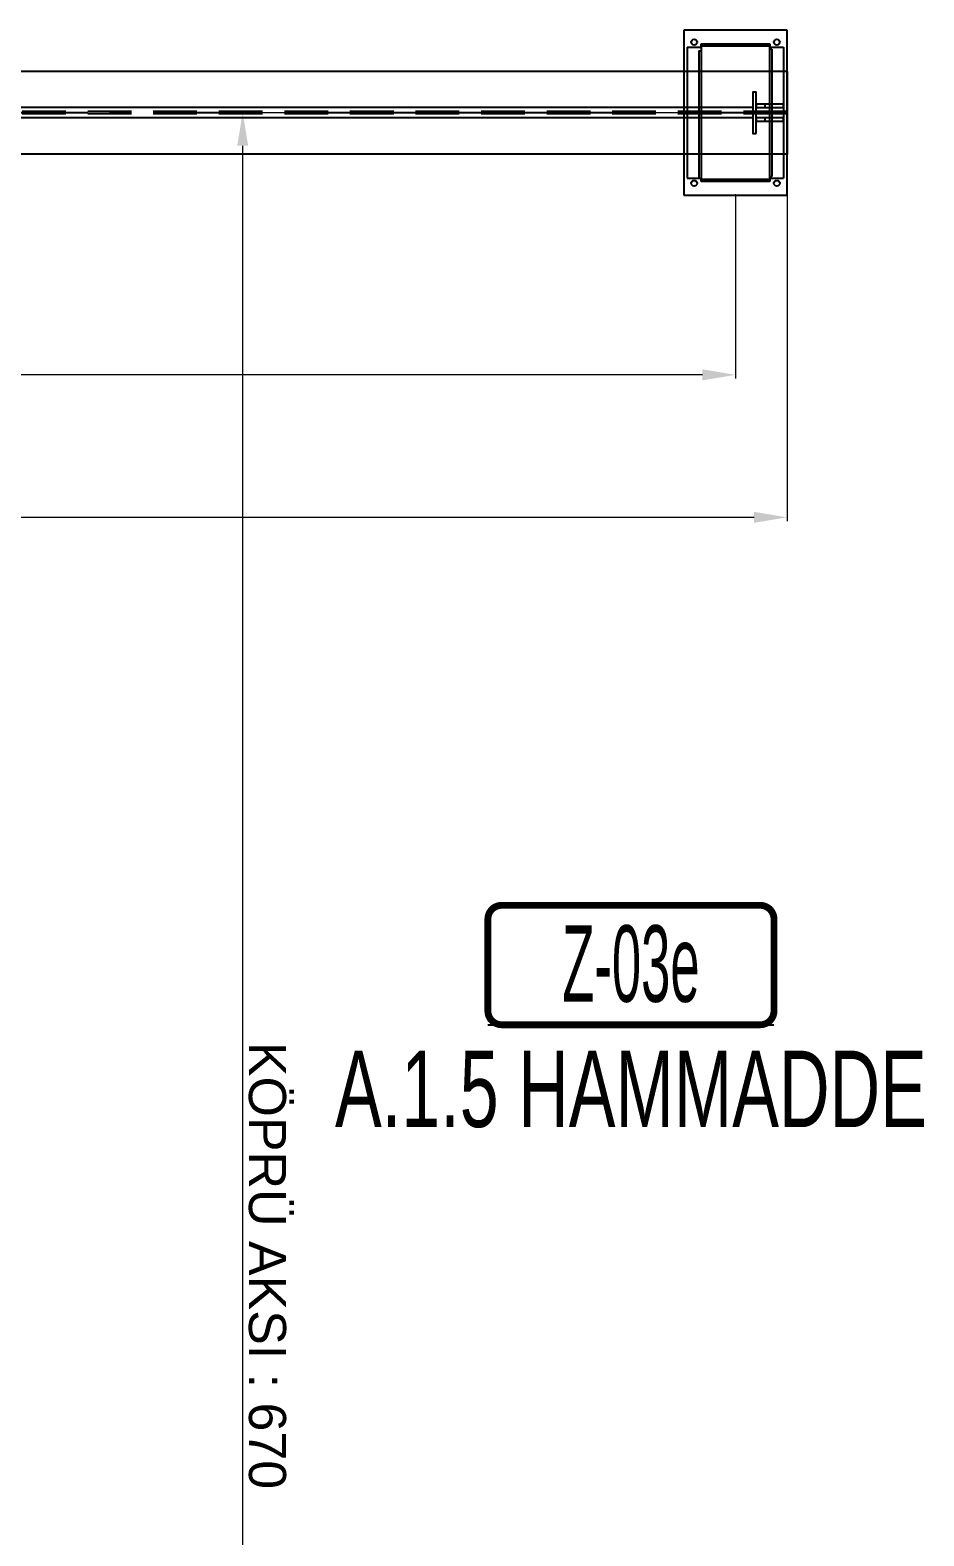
# Model space of a CAD drawing. Header units: centimetres. Extents: x 470464 to 524273, y 49611 to 59074.
# Drawn here: x 490529.3 to 490789, y 55406.5 to 55844.1 of the extents above; entities that cross this region are included whole.
import ezdxf
from ezdxf.enums import TextEntityAlignment as Align

# ---------------------------------------------------------------- set-up
doc = ezdxf.new("R2010")
doc.units = ezdxf.units.CM
doc.header["$MEASUREMENT"] = 0
doc.set_wipeout_variables(frame=1)
doc.linetypes.add('CENTER', pattern=[50.8, 31.75, -6.35, 6.35, -6.35])
doc.linetypes.add('DASHED', pattern=[19.05, 12.7, -6.35])
for name, color, linetype in [('-M-MAHAL-DEBILER', 7, 'Continuous'), ('-M-MAHAL-ETIKET-NOT', 7, 'Continuous'), ('-M-MAHAL-ETIKET-NOTM', 7, 'Continuous'), ('-M-MAHAL-ETK-', 7, 'Continuous'), ('-M-MAHAL-HAVA-DEGISIM', 7, 'Continuous'), ('-M-MAHAL-NO', 7, 'Continuous'), ('-M-MAHAL-NOM', 7, 'Continuous'), ('vinç', 7, 'Continuous')]:
    doc.layers.add(name, color=color, linetype=linetype)
doc.layers.add('A-ANNO-REVC-01', color=1, linetype='Continuous', lineweight=15, true_color=0xff0000, plot=False)
doc.styles.add('-M-ISSO-TEXT-TTF', font='ARIALN.TTF')
doc.styles.add('-M-MHLETK-NOT', font='romans.shx', dxfattribs={"width": 0.7})
doc.styles.add('-M-MHLETK-TEXT', font='ARIALN.TTF', dxfattribs={"width": 0.7})
doc.styles.add('BARIŞ BABUR-3', font='arial.ttf')
doc.dimstyles.new('AAA_A4 BVS STANDART', dxfattribs={"dimscale": 12, "dimtxt": 1.8, "dimasz": 1.6, "dimexe": 0.18, "dimexo": 0.0625, "dimgap": 0.09, "dimtad": 1, "dimtoh": 1, "dimdec": 0, "dimzin": 9, "dimdsep": 46, "dimtxsty": 'BARIŞ BABUR-3', "dimcen": 0.09, "dimclrd": 1, "dimclre": 1, "dimclrt": 2, "dimadec": 0, "dimazin": 0, "dimtfac": 1, "dimtdec": 0, "dimtofl": 0, "dimtmove": 0, "dimatfit": 3, "dimfxl": 1, "dimtolj": 1, "dimtzin": 0, "dimlwd": 9, "dimlwe": 9, "dimarcsym": 0})

# ---------------------------------------------------------------- blocks, each defined once
blk = doc.blocks.new('M-MHLETK-YNG')
at = {"layer": '-M-MAHAL-DEBILER', "color": 4, "style": '-M-MHLETK-NOT', "width": 0.5, "flags": 8}
blk.add_attdef('DEBIS', text='', height=0.4, dxfattribs=at).set_placement((-2.173, 2.145), align=Align.MIDDLE_CENTER)
at = {"layer": '-M-MAHAL-DEBILER', "color": 191, "style": '-M-MHLETK-NOT', "width": 0.5, "flags": 8}
blk.add_attdef('DEBIR', text='', height=0.4, dxfattribs=at).set_placement((-1.613, 2.145), align=Align.MIDDLE_CENTER)
at = {"layer": '-M-MAHAL-DEBILER', "color": 31, "style": '-M-MHLETK-NOT', "width": 0.5, "flags": 8}
blk.add_attdef('DEBIF', text='', height=0.4, dxfattribs=at).set_placement((1.585, 2.145), align=Align.MIDDLE_CENTER)
at = {"layer": '-M-MAHAL-DEBILER', "color": 1, "style": '-M-MHLETK-NOT', "width": 0.5, "flags": 8}
blk.add_attdef('DEBIE', text='', height=0.4, dxfattribs=at).set_placement((2.32, 2.145), align=Align.MIDDLE_CENTER)
at = {"layer": '-M-MAHAL-ETIKET-NOT', "color": 3}
for tag, height, style, width, flags, p in [('ALAN', 0.04, '-M-MHLETK-NOT', 0.5, 9, (-2.581, 1.562)), ('KIS', 0.04, '-M-MHLETK-NOT', 0.5, 9, (-2.59, 1.616)), ('RH', 0.04, '-M-MHLETK-NOT', 0.5, 9, (-2.39, 1.616)), ('YUKSEKLIK', 0.04, '-M-MHLETK-NOT', 0.5, 9, (-2.324, 1.562)), ('MAH-ADI', 1.111, '-M-ISSO-TEXT-TTF', 0.8, 8, (0, -0.931))]:
    blk.add_attdef(tag, text='', height=height, dxfattribs=dict(at, style=style, width=width, flags=flags)).set_placement(p, align=Align.MIDDLE_CENTER)
at = {"layer": '-M-MAHAL-ETIKET-NOT', "color": 3, "style": '-M-MHLETK-NOT', "width": 0.5, "flags": 9}
for tag, p, height in [('KLKTR', (-2.617, 1.425), 0.04), ('HL', (-2.616, 1.493), 0.0286), ('RDY-BOY1', (-2.614, 1.37), 0.0286), ('RDY-BOY2', (-2.614, 1.32), 0.0286), ('HLA', (-2.521, 1.493), 0.0286), ('RDY-TIP1', (-2.5, 1.37), 0.0286), ('RDY-TIP2', (-2.5, 1.32), 0.0286), ('RDY-ADET1', (-2.389, 1.37), 0.0286), ('RDY-ADET2', (-2.389, 1.32), 0.0286), ('AHU', (-2.225, 1.439), 0.0286), ('SHG', (-2.225, 1.493), 0.0286), ('RDY-BOY3', (-2.614, 1.27), 0.0286), ('RDY-BOY4', (-2.614, 1.22), 0.0286), ('KON-BOY1', (-2.614, 1.14), 0.0286), ('KON-BOY2', (-2.614, 1.09), 0.0286), ('RDY-TIP3', (-2.5, 1.27), 0.0286), ('RDY-TIP4', (-2.5, 1.22), 0.0286), ('KON-TIP1', (-2.5, 1.14), 0.0286), ('KON-TIP2', (-2.5, 1.09), 0.0286), ('RDY-ADET3', (-2.389, 1.27), 0.0286), ('RDY-ADET4', (-2.389, 1.22), 0.0286), ('KON-ADET1', (-2.389, 1.14), 0.0286), ('KON-ADET2', (-2.389, 1.09), 0.0286), ('KON-BOY3', (-2.614, 1.04), 0.0286), ('FCU-TIP1', (-2.614, 0.96), 0.0286), ('FCU-TIP2', (-2.614, 0.91), 0.0286), ('FCU-TIP3', (-2.614, 0.86), 0.0286), ('FCU-ADET1', (-2.524, 0.96), 0.0286), ('FCU-ADET2', (-2.524, 0.91), 0.0286), ('FCU-ADET3', (-2.524, 0.86), 0.0286), ('KON-TIP3', (-2.5, 1.04), 0.0286), ('FCU-KAP1', (-2.398, 0.96), 0.0286), ('FCU-KAP2', (-2.398, 0.91), 0.0286), ('FCU-KAP3', (-2.398, 0.86), 0.0286), ('KON-ADET3', (-2.389, 1.04), 0.0286), ('VRV-TIP1', (-2.614, 0.759), 0.0286), ('VRV-TIP2', (-2.614, 0.709), 0.0286), ('VRV-ADET1', (-2.524, 0.759), 0.0286), ('VRV-ADET2', (-2.524, 0.709), 0.0286), ('VRV-KAP1', (-2.398, 0.759), 0.0286), ('VRV-KAP2', (-2.398, 0.709), 0.0286)]:
    blk.add_attdef(tag, p, '', height=height, dxfattribs=at)
at = {"layer": '-M-MAHAL-ETIKET-NOTM', "color": 3, "style": '-M-ISSO-TEXT-TTF', "width": 0.8, "flags": 8}
blk.add_attdef('MAH-ADI2', text='', height=1.111, dxfattribs=at).set_placement((0, -2.549), align=Align.MIDDLE_CENTER)
at = {"layer": '-M-MAHAL-HAVA-DEGISIM', "style": '-M-MHLETK-NOT', "width": 0.5, "flags": 8}
for tag, p in [('HAVADEG', (0, 3.611)), ('HAVA', (0, 2.399))]:
    blk.add_attdef(tag, text='', height=0.6, dxfattribs=at).set_placement(p, align=Align.MIDDLE_CENTER)
blk.add_wipeout([(-2.078, 1.735), (2.078, 1.735), (2.078, 0), (-2.078, 0)]).dxf.layer = '-M-MAHAL-ETK-'
at = {"layer": '-M-MAHAL-ETK-', "color": 0}
for p, q in [((-2.078, 0), (2.078, 0)), ((-1.161, 0), (-1.161, 0))]:
    blk.add_line(p, q, dxfattribs=at)
blk.add_lwpolyline([(-1.878, 1.735, 0.1, 0.1, 0), (1.878, 1.735, 0.1, 0.1, -0.414214), (2.078, 1.535, 0.1, 0.1, 0), (2.078, 0.2, 0.1, 0.1, -0.414214), (1.878, 0, 0.1, 0.1, 0), (-1.878, 0, 0.1, 0.1, -0.414214), (-2.078, 0.2, 0.1, 0.1, 0), (-2.078, 1.535, 0.1, 0.1, -0.414214)], format="xyseb", close=True, dxfattribs=at)
at = {"layer": '-M-MAHAL-ETIKET-NOT', "color": 3, "style": '-M-MHLETK-NOT', "width": 0.5, "flags": 9}
blk.add_attdef('YAZ', text='', height=0.04, dxfattribs=at).set_placement((-2.178, 1.616), align=Align.MIDDLE_CENTER)
for tag, p in [('RDY-ISI1', (-2.265, 1.37)), ('RDY-ISI2', (-2.265, 1.32)), ('LHG', (-2.132, 1.493)), ('RDY-BNP1', (-2.102, 1.37)), ('RDY-BNP2', (-2.102, 1.32)), ('HG', (-2.039, 1.493)), ('RDY-BNK1', (-1.964, 1.37)), ('RDY-BNK2', (-1.964, 1.32)), ('HGA', (-1.962, 1.493)), ('EF', (-1.962, 1.439)), ('RDY-ISI3', (-2.265, 1.27)), ('RDY-ISI4', (-2.265, 1.22)), ('KON-ISI1', (-2.265, 1.14)), ('KON-ISI2', (-2.265, 1.09)), ('RDY-BNP3', (-2.102, 1.27)), ('RDY-BNP4', (-2.102, 1.22)), ('KON-BNP1', (-2.102, 1.14)), ('KON-BNP2', (-2.102, 1.09)), ('RDY-BNK3', (-1.964, 1.27)), ('RDY-BNK4', (-1.964, 1.22)), ('KON-BNK1', (-1.964, 1.14)), ('KON-BNK2', (-1.964, 1.09)), ('FCU-DUY1', (-2.272, 0.96)), ('FCU-DUY2', (-2.272, 0.91)), ('FCU-DUY3', (-2.272, 0.86)), ('KON-ISI3', (-2.265, 1.04)), ('FCU-SOG1', (-2.154, 0.96)), ('FCU-SOG2', (-2.154, 0.91)), ('FCU-SOG3', (-2.154, 0.86)), ('KON-BNP3', (-2.102, 1.04)), ('FCU-ISI1', (-2.044, 0.96)), ('FCU-ISI2', (-2.044, 0.91)), ('FCU-ISI3', (-2.044, 0.86)), ('KON-BNK3', (-1.964, 1.04)), ('FCU-DEBI1', (-1.95, 0.96)), ('FCU-DEBI2', (-1.95, 0.91)), ('FCU-DEBI3', (-1.95, 0.86)), ('FCU-BNP1', (-1.831, 0.96)), ('FCU-BNP2', (-1.831, 0.91)), ('FCU-BNP3', (-1.831, 0.86)), ('FCU-BNK1', (-1.614, 0.96)), ('FCU-BNK2', (-1.614, 0.91)), ('FCU-BNK3', (-1.614, 0.86)), ('VRV-DUY1', (-2.272, 0.759)), ('VRV-DUY2', (-2.272, 0.709)), ('VRV-SOG1', (-2.154, 0.759)), ('VRV-SOG2', (-2.154, 0.709)), ('VRV-ISI1', (-2.044, 0.759)), ('VRV-ISI2', (-2.044, 0.709)), ('VRV-DEBI1', (-1.95, 0.759)), ('VRV-DEBI2', (-1.95, 0.709)), ('VRV-BNP1', (-1.831, 0.759)), ('VRV-BNP2', (-1.831, 0.709)), ('VRV-BNK1', (-1.614, 0.759)), ('VRV-BNK2', (-1.614, 0.709))]:
    blk.add_attdef(tag, p, '', height=0.0286, dxfattribs=at)
at = {"layer": '-M-MAHAL-NO', "color": 7, "style": '-M-MHLETK-TEXT', "width": 0.6, "flags": 8}
blk.add_attdef('MAH-NO', text='', height=1.111, dxfattribs=at).set_placement((0, 0.889), align=Align.MIDDLE_CENTER)
at = {"layer": '-M-MAHAL-NOM', "color": 7, "style": '-M-MHLETK-TEXT', "width": 0.6, "flags": 8}
blk.add_attdef('MAH-NOM', text='', height=1.111, dxfattribs=at).set_placement((0, 0.889), align=Align.MIDDLE_CENTER)
blk = doc.blocks.new('*D2')
at = {"color": 0, "transparency": 16777216}
for p in [(394025.93, 76068.71), (394695.93, 76068.71), (394025.93, 75910.55)]:
    blk.add_point(p, dxfattribs=at)
at = {"layer": 'A-ANNO-REVC-01', "color": 1, "lineweight": 9, "transparency": 16777216}
for p, q in [((394025.93, 76068.34), (394025.93, 75909.47)), ((394695.93, 76068.34), (394695.93, 75909.47)), ((394686.33, 75910.55), (394035.53, 75910.55))]:
    blk.add_line(p, q, dxfattribs=at)
at = {"layer": 'A-ANNO-REVC-01', "color": 1, "transparency": 16777216}
for points in [[(394035.53, 75912.15), (394035.53, 75908.95), (394025.93, 75910.55)], [(394686.33, 75908.95), (394686.33, 75912.15), (394695.93, 75910.55)]]:
    blk.add_solid(points, dxfattribs=at)
at = {"layer": 'A-ANNO-REVC-01', "color": 2, "transparency": 16777216, "insert": (394360.93, 75917.67), "char_height": 10.8, "attachment_point": 5, "style": 'BARIŞ BABUR-3'}
blk.add_mtext('\\A1;KÖPRÜ AKSI : 670', dxfattribs=at)
blk = doc.blocks.new('*D3')
at = {"color": 0, "transparency": 16777216}
for p in [(394037.93, 76068.71), (394037.93, 75434.21), (394143.51, 75434.21)]:
    blk.add_point(p, dxfattribs=at)
at = {"layer": 'A-ANNO-REVC-01', "color": 1, "lineweight": 9, "transparency": 16777216}
for p, q in [((394038.31, 76068.71), (394144.59, 76068.71)), ((394143.51, 76059.11), (394143.51, 75443.81)), ((394038.31, 75434.21), (394144.59, 75434.21))]:
    blk.add_line(p, q, dxfattribs=at)
at = {"layer": 'A-ANNO-REVC-01', "color": 1, "transparency": 16777216}
for points in [[(394145.11, 76059.11), (394141.91, 76059.11), (394143.51, 76068.71)], [(394141.91, 75443.81), (394145.11, 75443.81), (394143.51, 75434.21)]]:
    blk.add_solid(points, dxfattribs=at)
at = {"layer": 'A-ANNO-REVC-01', "color": 2, "transparency": 16777216, "insert": (394136.38, 75590.86), "char_height": 10.8, "attachment_point": 5, "rotation": 90, "style": 'BARIŞ BABUR-3'}
blk.add_mtext('\\A1;YÜRÜME YOLU BOYU : 635', dxfattribs=at)
blk = doc.blocks.new('GDNJHNHGM')
at = {"color": 2, "linetype": 'Continuous', "lineweight": 25}
for p, q in [((85938.3, -39166.2), (85938.3, -39646.2)), ((86238.3, -39166.2), (85938.3, -39166.2)), ((86238.3, -39646.2), (86238.3, -39166.2)), ((85948.3, -39216.2), (85948.3, -39596.2)), ((85948.3, -39216.2), (85988.3, -39216.2)), ((85982.3, -39226.2), (85988.3, -39226.2)), ((85982.3, -39226.2), (85982.3, -39596.2)), ((85988.3, -39213.2), (85988.3, -39206.2)), ((85988.3, -39206.2), (86188.3, -39206.2)), ((85988.3, -39213.2), (85988.3, -39599.2)), ((86188.3, -39213.2), (85988.3, -39213.2)), ((86188.3, -39206.2), (86188.3, -39213.2)), ((86188.3, -39599.2), (86188.3, -39213.2)), ((86188.3, -39216.2), (86228.3, -39216.2)), ((86188.3, -39221.2), (86194.3, -39221.2)), ((86194.3, -39221.2), (86194.3, -39591.2)), ((86228.3, -39216.2), (86228.3, -39596.2)), ((85948.3, -39596.2), (85982.3, -39596.2)), ((85982.3, -39596.2), (85988.3, -39596.2)), ((85988.3, -39599.2), (86188.3, -39599.2)), ((85988.3, -39606.2), (85988.3, -39599.2)), ((86188.3, -39591.2), (86194.3, -39591.2)), ((86188.3, -39596.2), (86228.3, -39596.2)), ((86188.3, -39599.2), (86188.3, -39606.2)), ((86188.3, -39606.2), (85988.3, -39606.2)), ((85938.3, -39646.2), (86238.3, -39646.2))]:
    blk.add_line(p, q, dxfattribs=at)
for centre in [(85968.3, -39201.2), (86208.3, -39201.2), (85968.3, -39611.2), (86208.3, -39611.2)]:
    blk.add_circle(centre, 8.5, dxfattribs=at)
blk = doc.blocks.new('fgkjgkhghjkhklghjkgfgg')
at = {"color": 2}
for p, q in [((3196.3, -78226.8), (3196.3, -84571.8)), ((3196.3, -78226.8), (3436.3, -78226.8)), ((3436.3, -78226.8), (3436.3, -84571.8)), ((3291.3, -78291.8), (3301.3, -78291.8)), ((3331.3, -78291.8), (3341.3, -78291.8)), ((3301.3, -78326.8), (3301.3, -84471.8)), ((3331.3, -78326.8), (3331.3, -84471.8)), ((3291.3, -84506.8), (3301.3, -84506.8)), ((3331.3, -84506.8), (3341.3, -84506.8)), ((3196.3, -84571.8), (3436.3, -84571.8))]:
    blk.add_line(p, q, dxfattribs=at)
at = {"color": 2, "linetype": 'DASHED', "ltscale": 10}
for p, q in [((3312.5, -78226.8), (3312.5, -84571.8)), ((3320, -78226.8), (3320, -84571.8))]:
    blk.add_line(p, q, dxfattribs=at)
at = {"color": 2, "linetype": 'CENTER', "ltscale": 10}
blk.add_line((3316.3, -78226.8), (3316.3, -84571.8), dxfattribs=at)
at = {"color": 2, "elevation": 0}
for points in [[(3301.3, -78236.8), (3291.3, -78236.8), (3291.3, -78316.8), (3301.3, -78316.8)], [(3341.3, -78236.8), (3331.3, -78236.8), (3331.3, -78316.8), (3341.3, -78316.8)], [(3376.3, -78316.8), (3256.3, -78316.8), (3256.3, -78326.8), (3376.3, -78326.8)], [(3376.3, -84481.8), (3256.3, -84481.8), (3256.3, -84471.8), (3376.3, -84471.8)], [(3301.3, -84561.8), (3291.3, -84561.8), (3291.3, -84481.8), (3301.3, -84481.8)], [(3341.3, -84561.8), (3331.3, -84561.8), (3331.3, -84481.8), (3341.3, -84481.8)]]:
    blk.add_lwpolyline(points, close=True, dxfattribs=at)
blk = doc.blocks.new('*D16')
at = {"color": 0, "transparency": 16777216}
for p in [(394049.93, 76053.71), (394049.93, 75449.21), (394102.11, 75449.21)]:
    blk.add_point(p, dxfattribs=at)
at = {"layer": 'A-ANNO-REVC-01', "color": 1, "lineweight": 9, "transparency": 16777216}
for p, q in [((394050.31, 76053.71), (394103.19, 76053.71)), ((394102.11, 76044.11), (394102.11, 75458.81)), ((394050.31, 75449.21), (394103.19, 75449.21))]:
    blk.add_line(p, q, dxfattribs=at)
at = {"layer": 'A-ANNO-REVC-01', "color": 1, "transparency": 16777216}
for points in [[(394103.71, 76044.11), (394100.51, 76044.11), (394102.11, 76053.71)], [(394100.51, 75458.81), (394103.71, 75458.81), (394102.11, 75449.21)]]:
    blk.add_solid(points, dxfattribs=at)
at = {"layer": 'A-ANNO-REVC-01', "color": 2, "transparency": 16777216, "insert": (394094.92, 75597.76), "char_height": 10.8, "attachment_point": 5, "rotation": 90, "style": 'BARIŞ BABUR-3'}
blk.add_mtext('\\A1;AYAK MERKEZİ : 605', dxfattribs=at)
blk = doc.blocks.new('KLJLKHŞKLJKŞJHIUHYGFRTDTRFJKLK')
at = {"color": 2, "xscale": 0.1, "yscale": 0.1, "zscale": 0.1, "rotation": 90}
blk.add_blockref('GDNJHNHGM', (390085.31, 67444.88), dxfattribs=at)
at = {"color": 2, "xscale": 0.1, "yscale": 0.1, "zscale": 0.1}
blk.add_blockref('fgkjgkhghjkhklghjkgfgg', (393694.3, 83891.4), dxfattribs=at)
at = {"layer": 'A-ANNO-REVC-01', "color": 6}
dim = blk.add_linear_dim(base=(394025.93, 75910.55), p1=(394695.93, 76068.71), p2=(394025.93, 76068.71), text='KÖPRÜ AKSI : <>', dimstyle='AAA_A4 BVS STANDART', override={"dimscale": 6, "dimtxsty": 'BARIŞ BABUR-3'}, dxfattribs=at)
dim.commit()
dim.dimension.update_dxf_attribs({"geometry": '*D2', "text_midpoint": (394360.93, 75917.67)})
for base, p1, p2, angle, text, picture, middle in [((394143.5059405, 75434.21425545), (394037.93048163, 76068.71425545), (394037.93048163, 75434.21425545), 270, 'YÜRÜME YOLU BOYU : <>', '*D3', (394143.5059405, 75590.86392383)), ((394102.10625419, 75449.21425545), (394049.93048163, 76053.71425545), (394049.93048163, 75449.21425545), 90, 'AYAK MERKEZİ : <>', '*D16', (394102.10625419, 75597.7578397))]:
    dim = blk.add_linear_dim(base=base, p1=p1, p2=p2, angle=angle, text=text, dimstyle='AAA_A4 BVS STANDART', override={"dimscale": 6, "dimtxsty": 'BARIŞ BABUR-3'}, dxfattribs=at)
    dim.commit()
    dim.dimension.update_dxf_attribs({"geometry": picture, "text_midpoint": middle, "dimtype": 160})

msp = doc.modelspace()

# ---------------------------------------------------------------- block references
at = {"layer": '-M-MAHAL-ETK-', "xscale": 20, "yscale": 20, "zscale": 20}
msp.add_blockref('M-MHLETK-YNG', (490703.88, 55555.03), dxfattribs=at).add_auto_attribs({'MAH-NO': 'Z-03e', 'MAH-ADI': 'A.1.5 HAMMADDE'})

# ---------------------------------------------------------------- next in the draw order: block references
at = {"layer": 'vinç', "color": 2, "rotation": 270}
msp.add_blockref('KLJLKHŞKLJKŞJHIUHYGFRTDTRFJKLK', (414680.53, 449845.99), dxfattribs=at)

doc.saveas('drawing.dxf')
